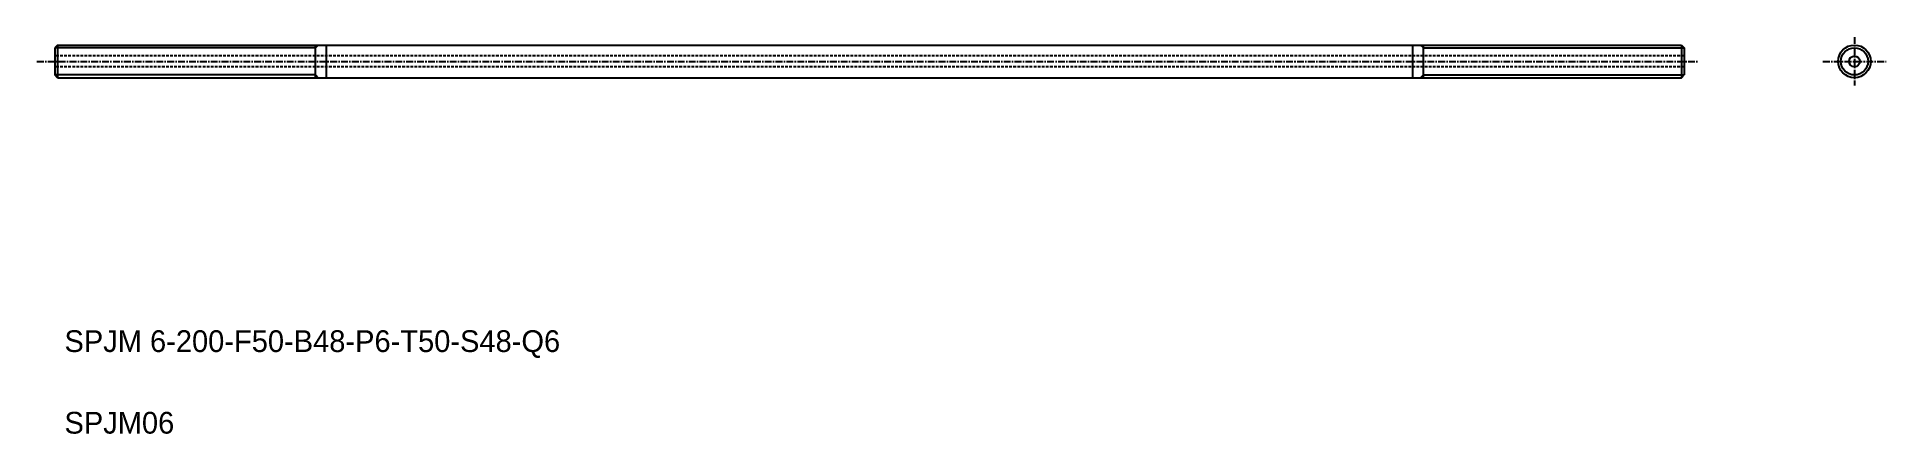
# Model space of a CAD drawing. Extents: x 20 to 361, y 100 to 173.
import ezdxf

# ---------------------------------------------------------------- set-up
doc = ezdxf.new("R2010")
doc.units = 0
doc.linetypes.add('CENTER', pattern=[2, 1.25, -0.25, 0.25, -0.25])
doc.linetypes.add('DASHED', pattern=[0.75, 0.5, -0.25])
doc.layers.get('0').update_dxf_attribs({"linetype": 'CONTINUOUS'})
doc.layers.add('CENTER', color=1, linetype='CENTER')

msp = doc.modelspace()

# ---------------------------------------------------------------- linework, layer by layer
at = {"color": 7, "linetype": 'CONTINUOUS'}
for p, q in [((23.9, 171.53), (23.4, 171.03)), ((23.4, 171.03), (23.4, 166.03)), ((23.9, 171.53), (71.4, 171.53)), ((23.9, 171.53), (23.9, 165.53)), ((71.4, 171.53), (322.9, 171.53)), ((71.4, 165.53), (71.4, 171.53)), ((73.4, 171.53), (73.4, 165.53)), ((78.65, 171.53), (78.65, 171.53)), ((83.4, 171.53), (83.4, 171.53)), ((273.4, 171.53), (273.4, 165.53)), ((275.4, 165.53), (275.4, 171.53)), ((322.9, 171.53), (322.9, 165.53)), ((322.9, 171.53), (323.4, 171.03)), ((323.4, 171.03), (323.4, 166.03)), ((23.9, 165.53), (23.4, 166.03)), ((23.9, 165.53), (71.4, 165.53)), ((71.4, 165.53), (322.9, 165.53)), ((322.9, 165.53), (323.4, 166.03))]:
    msp.add_line(p, q, dxfattribs=at)
at = {"color": 3, "linetype": 'CONTINUOUS'}
for p, q in [((71.4, 171.03), (23.4, 171.03)), ((71.4, 171.03), (71.9, 171.53)), ((275.4, 171.03), (274.9, 171.53)), ((275.4, 171.03), (323.4, 171.03)), ((71.4, 166.03), (23.4, 166.03)), ((71.4, 166.03), (71.9, 165.53)), ((275.4, 166.03), (274.9, 165.53)), ((275.4, 166.03), (323.4, 166.03))]:
    msp.add_line(p, q, dxfattribs=at)
at = {"color": 3, "linetype": 'DASHED'}
for p, q in [((323.4, 169.53), (23.4, 169.53)), ((323.4, 167.53), (23.4, 167.53))]:
    msp.add_line(p, q, dxfattribs=at)
at = {"color": 7, "linetype": 'CONTINUOUS'}
for radius in [3, 1]:
    msp.add_circle((354.77, 168.53), radius, dxfattribs=at)
at = {"color": 3, "linetype": 'CONTINUOUS'}
msp.add_circle((354.77, 168.53), 2.5, dxfattribs=at)
at = {"layer": 'CENTER', "color": 1, "linetype": 'CENTER'}
for p, q in [((354.77, 173), (354.77, 164.07)), ((20.14, 168.53), (325.94, 168.53)), ((348.96, 168.53), (360.58, 168.53))]:
    msp.add_line(p, q, dxfattribs=at)

# ---------------------------------------------------------------- texts
at = {"color": 7, "linetype": 'CONTINUOUS'}
for s, p in [('SPJM 6-200-F50-B48-P6-T50-S48-Q6', (25.2, 115.1)), ('SPJM06 ', (25.2, 100.1))]:
    msp.add_text(s, height=4, dxfattribs=at).set_placement(p)

doc.saveas('drawing.dxf')
